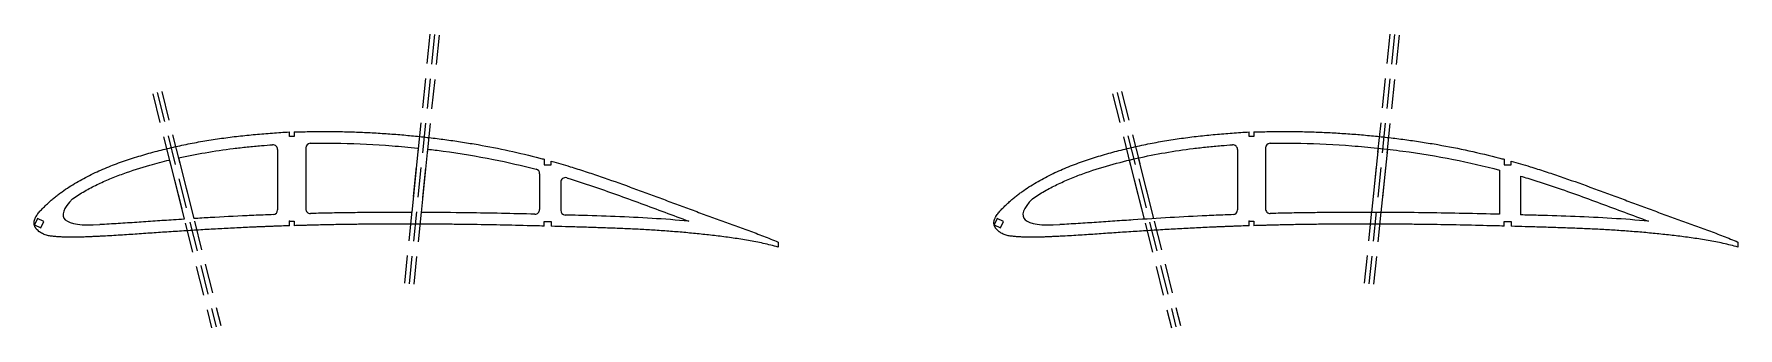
# Model space of a CAD drawing. Header units: millimetres. Extents: x -11497 to 404, y -3854 to 414.
# Drawn here: x -4146 to -3417, y -449 to -323 of the extents above; entities that cross this region are included whole.
import ezdxf

# ---------------------------------------------------------------- set-up
doc = ezdxf.new("R2010")
doc.units = ezdxf.units.MM
doc.linetypes.add('DASHED', pattern=[19.05, 12.7, -6.35])
doc.layers.add('111', color=140, linetype='DASHED')

msp = doc.modelspace()

# ---------------------------------------------------------------- linework, layer by layer
for p, q in [((-4037.1736, -366.945), (-4037.1736, -364.9566)), ((-4035.1736, -366.945), (-4037.1736, -366.945)), ((-4035.1736, -364.945), (-4035.1736, -366.945)), ((-4030.1736, -371.8285), (-4030.1736, -397.871)), ((-3981.9794, -371.8997), (-3984.7951, -399.3863)), ((-3626.1827, -366.945), (-3626.1827, -364.9566)), ((-3624.1827, -366.945), (-3626.1827, -366.945)), ((-3624.1827, -364.945), (-3624.1827, -366.945)), ((-3619.1827, -371.8285), (-3619.1827, -397.871)), ((-3570.9885, -371.8997), (-3573.8042, -399.3863)), ((-4088.547, -377.0022), (-4082.1714, -402.2992)), ((-4084.6497, -376.0984), (-4078.1095, -402.0483)), ((-4042.1736, -372.4569), (-4042.1736, -398.3497)), ((-3978.0034, -372.3382), (-3980.7754, -399.3978)), ((-3927.9951, -376.6745), (-3927.9951, -379.0745)), ((-3927.9951, -379.0745), (-3924.9951, -379.0745)), ((-3924.9951, -379.0745), (-3924.9951, -377.4919)), ((-3677.5561, -377.0022), (-3671.1805, -402.2992)), ((-3673.6588, -376.0984), (-3667.1186, -402.0483)), ((-3631.1827, -372.4569), (-3631.1827, -398.3497)), ((-3567.0125, -372.3382), (-3569.7844, -399.3978)), ((-3517.0042, -376.6745), (-3517.0042, -379.0745)), ((-3517.0042, -379.0745), (-3514.0042, -379.0745)), ((-3514.0042, -379.0745), (-3514.0042, -377.4919)), ((-3929.9951, -382.859), (-3929.9951, -398.1564)), ((-3920.9951, -386.5261), (-3920.9951, -398.508)), ((-3519.0042, -381.3165), (-3519.0042, -400.2087)), ((-3510.0042, -383.8386), (-3510.0042, -400.4525)), ((-4037.1736, -405.1311), (-4037.1736, -403.1311)), ((-4037.1736, -403.1311), (-4035.1736, -403.1311)), ((-4035.1736, -403.1311), (-4035.1736, -405.0814)), ((-3927.9951, -405.2642), (-3927.9951, -403.2642)), ((-3927.9951, -403.2642), (-3924.9951, -403.2642)), ((-3924.9951, -403.2642), (-3924.9951, -405.3453)), ((-3626.1827, -405.1311), (-3626.1827, -403.1311)), ((-3626.1827, -403.1311), (-3624.1827, -403.1311)), ((-3624.1827, -403.1311), (-3624.1827, -405.0814)), ((-3517.0042, -405.2642), (-3517.0042, -403.2642)), ((-3517.0042, -403.2642), (-3514.0042, -403.2642)), ((-3514.0042, -403.2642), (-3514.0042, -405.3453))]:
    msp.add_line(p, q)
at = {"color": 7, "linetype": 'Continuous', "lineweight": 25}
for p, q in [((-4129.9751, -393.5235), (-4129.9748, -393.5237)), ((-3718.9842, -393.5235), (-3718.9839, -393.5237)), ((-4145.08, -402.0405), (-4146.3479, -404.7594)), ((-4146.3479, -404.7594), (-4143.629, -406.0272)), ((-4142.3611, -403.3083), (-4145.08, -402.0405)), ((-4143.629, -406.0272), (-4142.3611, -403.3083)), ((-4118.274, -404.6172), (-4118.2758, -404.6173)), ((-3734.0891, -402.0405), (-3735.357, -404.7594)), ((-3735.357, -404.7594), (-3732.6381, -406.0272)), ((-3731.3702, -403.3083), (-3734.0891, -402.0405)), ((-3732.6381, -406.0272), (-3731.3702, -403.3083)), ((-3707.2831, -404.6172), (-3707.2849, -404.6173)), ((-3827.9003, -412.0909), (-3827.8997, -414.2526)), ((-3416.9094, -412.0909), (-3416.9087, -414.2526))]:
    msp.add_line(p, q, dxfattribs=at)
for centre, start, end in [((-4044.1736, -372.4569), 0, 94.3021793), ((-4028.1736, -371.8285), 91.0040847, 180), ((-3633.1827, -372.4569), 0, 94.3021793), ((-3617.1827, -371.8285), 91.0040847, 180), ((-3931.9951, -382.859), 0, 75.4171075), ((-3918.9951, -386.5261), 73.0813746, 180), ((-4044.1736, -398.3497), 272.1013559, 0), ((-4028.1736, -397.871), 180, 271.5689471), ((-3931.9951, -398.1564), 268.5378617, 360), ((-3918.9951, -398.508), 180, 268.3775495), ((-3633.1827, -398.3497), 272.1013559, 0), ((-3617.1827, -397.871), 180, 271.5689471)]:
    msp.add_arc(centre, 2, start, end)
for points, knots in [([(-4035.1736, -364.945), (-4034.7131, -364.9405), (-4033.1256, -364.9209), (-4030.4113, -364.8698), (-4027.0306, -364.8028), (-4023.6492, -364.7729), (-4020.2678, -364.7706), (-4015.7593, -364.8119), (-4011.2518, -364.9143), (-4006.7461, -365.076), (-4002.2419, -365.2769), (-3996.6156, -365.6045), (-3989.8715, -366.1112), (-3983.1373, -366.7352), (-3976.4141, -367.4699), (-3969.7051, -368.3219), (-3963.0119, -369.2928), (-3954.114, -370.7569), (-3943.0502, -372.9226), (-3933.6352, -375.1815), (-3928.6355, -376.5032), (-3927.9951, -376.6745)], [0.009241446, 0.009241446, 0.009241446, 0.009241446, 0.015625, 0.03125, 0.046875, 0.0625, 0.078125, 0.09375, 0.125, 0.140625, 0.15625, 0.1875, 0.21875, 0.25, 0.28125, 0.3125, 0.34375, 0.375, 0.4375, 0.5, 0.509189025, 0.509189025, 0.509189025, 0.509189025]), ([(-3624.1827, -364.945), (-3623.7222, -364.9405), (-3622.1347, -364.9209), (-3619.4204, -364.8698), (-3616.0397, -364.8028), (-3612.6583, -364.7729), (-3609.2769, -364.7706), (-3604.7684, -364.8119), (-3600.2609, -364.9143), (-3595.7552, -365.076), (-3591.251, -365.2769), (-3585.6247, -365.6045), (-3578.8806, -366.1112), (-3572.1464, -366.7352), (-3565.4232, -367.4699), (-3558.7142, -368.3219), (-3552.021, -369.2928), (-3543.123, -370.7569), (-3532.0593, -372.9226), (-3522.6443, -375.1815), (-3517.6446, -376.5032), (-3517.0042, -376.6745)], [0.009241446, 0.009241446, 0.009241446, 0.009241446, 0.015625, 0.03125, 0.046875, 0.0625, 0.078125, 0.09375, 0.125, 0.140625, 0.15625, 0.1875, 0.21875, 0.25, 0.28125, 0.3125, 0.34375, 0.375, 0.4375, 0.5, 0.509189025, 0.509189025, 0.509189025, 0.509189025]), ([(-4037.1736, -405.1311), (-4038.3047, -405.1594), (-4040.0431, -405.2131), (-4042.3885, -405.2911), (-4044.2105, -405.3557), (-4046.032, -405.4258), (-4047.853, -405.5014), (-4049.6735, -405.5786), (-4052.1005, -405.6829), (-4055.1332, -405.8206), (-4058.7708, -405.9942), (-4062.4069, -406.1763), (-4067.2531, -406.4306), (-4072.0963, -406.7003), (-4076.9367, -406.9869), (-4080.5657, -407.209), (-4084.1934, -407.4376), (-4087.8199, -407.6736), (-4091.4452, -407.9149), (-4095.0696, -408.1599), (-4098.6929, -408.4095), (-4102.3156, -408.6594), (-4105.9381, -408.9045), (-4109.5607, -409.1389), (-4113.1838, -409.3571), (-4116.2037, -409.5208), (-4118.6199, -409.6425), (-4120.4322, -409.7297), (-4122.2445, -409.8133), (-4124.057, -409.8924), (-4125.8698, -409.9599), (-4127.6831, -410.0107), (-4129.4969, -410.0369), (-4131.3109, -410.0334), (-4133.1243, -409.9926), (-4134.9365, -409.9158), (-4136.7462, -409.792), (-4138.552, -409.6239), (-4140.3517, -409.3898), (-4141.8164, -408.9953), (-4142.9225, -408.502), (-4143.5766, -408.1225), (-4144.074, -407.7787), (-4144.5534, -407.4103), (-4145.0007, -407.0026), (-4145.3548, -406.6095), (-4145.5484, -406.3779), (-4145.6856, -406.1976), (-4145.8124, -406.0099), (-4145.9255, -405.8134), (-4146.0281, -405.6115), (-4146.1361, -405.4128), (-4146.2372, -405.2107), (-4146.311, -404.9967), (-4146.3695, -404.7784), (-4146.4136, -404.5562), (-4146.4463, -404.3321), (-4146.4731, -404.031), (-4146.4768, -403.6525), (-4146.4314, -403.2767), (-4146.3746, -402.9802), (-4146.32, -402.7603), (-4146.255, -402.5432), (-4146.1567, -402.2575), (-4146.0131, -401.908), (-4145.8128, -401.5012), (-4145.5168, -400.974), (-4145.099, -400.3436), (-4144.5488, -399.6228), (-4143.962, -398.931), (-4143.3507, -398.2614), (-4142.7214, -397.6086), (-4142.0815, -396.966), (-4141.2202, -396.1177), (-4140.1185, -395.0829), (-4138.7588, -393.8825), (-4137.3591, -392.729), (-4135.9262, -391.6171), (-4133.9762, -390.1867), (-4131.4742, -388.4892), (-4128.3878, -386.5816), (-4125.2275, -384.7988), (-4121.9982, -383.1435), (-4118.709, -381.6103), (-4115.3689, -380.1907), (-4111.9899, -378.8658), (-4108.5788, -377.6243), (-4105.1392, -376.4628), (-4101.6759, -375.3724), (-4098.1909, -374.3515), (-4094.6882, -373.3905), (-4091.1697, -372.4868), (-4087.6364, -371.6395), (-4084.0894, -370.8478), (-4079.3433, -369.8659), (-4073.3821, -368.7702), (-4067.3888, -367.8472), (-4062.5788, -367.2031), (-4058.9642, -366.7675), (-4055.3432, -366.3786), (-4051.7171, -366.0266), (-4048.0847, -365.7339), (-4044.4498, -365.4574), (-4040.8133, -365.1854), (-4038.3871, -365.0262), (-4037.1736, -364.9566)], [0.472526886, 0.472526886, 0.472526886, 0.472526886, 0.480203193, 0.484328564, 0.488453936, 0.492579307, 0.496704679, 0.50083005, 0.504955422, 0.513206165, 0.521456908, 0.529707651, 0.537958394, 0.55445988, 0.562710623, 0.570961366, 0.579212108, 0.587462851, 0.595713594, 0.603964337, 0.61221508, 0.620465823, 0.628716566, 0.636967309, 0.645218052, 0.653468795, 0.657594167, 0.661719538, 0.66584491, 0.669970281, 0.674095653, 0.678221024, 0.682346396, 0.686471767, 0.690597139, 0.69472251, 0.698847882, 0.702973253, 0.707098625, 0.711223996, 0.713286682, 0.715349368, 0.71638071, 0.717412053, 0.719474739, 0.720506082, 0.721021753, 0.721537425, 0.722053096, 0.722568768, 0.723084439, 0.72360011, 0.724115782, 0.724631453, 0.725147125, 0.725662796, 0.726178468, 0.726694139, 0.727725482, 0.728756825, 0.729272496, 0.729788168, 0.730303839, 0.730819511, 0.731850853, 0.732882196, 0.733913539, 0.735976225, 0.738038911, 0.740101596, 0.742164282, 0.744226968, 0.746289654, 0.748352339, 0.752477711, 0.756603082, 0.760728454, 0.764853825, 0.768979197, 0.77722994, 0.785480683, 0.793731426, 0.801982169, 0.810232912, 0.818483655, 0.826734398, 0.834985141, 0.843235884, 0.851486627, 0.859737369, 0.867988112, 0.876238855, 0.884489598, 0.892740341, 0.900991084, 0.91749257, 0.933994056, 0.942244799, 0.950495542, 0.958746285, 0.966997028, 0.975247771, 0.983498514, 0.991749257, 1, 1, 1, 1]), ([(-4084.6497, -376.0984), (-4080.8519, -375.2529), (-4077.0336, -374.5048), (-4069.212, -373.1623), (-4065.2045, -372.5751), (-4059.1844, -371.8265), (-4057.1754, -371.6003), (-4054.1593, -371.2891), (-4053.1536, -371.1895), (-4051.1408, -371.0029), (-4050.1338, -370.9169), (-4047.5259, -370.7055), (-4045.9249, -370.583), (-4044.3236, -370.4626)], [0.504613131, 0.504613131, 0.504613131, 0.504613131, 0.625, 0.625, 0.75, 0.75, 0.8125, 0.8125, 0.84375, 0.84375, 0.875, 0.875, 0.924640544, 0.924640544, 0.924640544, 0.924640544]), ([(-4028.2086, -369.8288), (-4027.4907, -369.8162), (-4026.7728, -369.8051), (-4022.3982, -369.755), (-4018.7437, -369.768), (-4007.7873, -369.973), (-4000.4921, -370.3241), (-3989.5625, -371.1577), (-3985.9215, -371.4881), (-3982.1816, -371.8785), (-3982.0805, -371.889), (-3981.9794, -371.8997)], [0.050233065, 0.050233065, 0.050233065, 0.050233065, 0.0625, 0.0625, 0.125, 0.125, 0.25, 0.25, 0.3125, 0.3125, 0.314235697, 0.314235697, 0.314235697, 0.314235697]), ([(-3626.1827, -405.1311), (-3627.3138, -405.1594), (-3629.0522, -405.2131), (-3631.3976, -405.2911), (-3633.2196, -405.3557), (-3635.0411, -405.4258), (-3636.862, -405.5014), (-3638.6826, -405.5786), (-3641.1096, -405.6829), (-3644.1423, -405.8206), (-3647.7799, -405.9942), (-3651.416, -406.1763), (-3656.2622, -406.4306), (-3661.1054, -406.7003), (-3665.9458, -406.9869), (-3669.5748, -407.209), (-3673.2025, -407.4376), (-3676.829, -407.6736), (-3680.4543, -407.9149), (-3684.0786, -408.1599), (-3687.702, -408.4095), (-3691.3247, -408.6594), (-3694.9472, -408.9045), (-3698.5698, -409.1389), (-3702.1929, -409.3571), (-3705.2128, -409.5208), (-3707.629, -409.6425), (-3709.4413, -409.7297), (-3711.2536, -409.8133), (-3713.0661, -409.8924), (-3714.8789, -409.9599), (-3716.6922, -410.0107), (-3718.506, -410.0369), (-3720.32, -410.0334), (-3722.1334, -409.9926), (-3723.9456, -409.9158), (-3725.7553, -409.792), (-3727.5611, -409.6239), (-3729.3608, -409.3898), (-3730.8255, -408.9953), (-3731.9316, -408.502), (-3732.5857, -408.1225), (-3733.083, -407.7787), (-3733.5625, -407.4103), (-3734.0098, -407.0026), (-3734.3639, -406.6095), (-3734.5575, -406.3779), (-3734.6947, -406.1976), (-3734.8215, -406.0099), (-3734.9346, -405.8134), (-3735.0372, -405.6115), (-3735.1451, -405.4128), (-3735.2463, -405.2107), (-3735.3201, -404.9967), (-3735.3786, -404.7784), (-3735.4227, -404.5562), (-3735.4554, -404.3321), (-3735.4822, -404.031), (-3735.4859, -403.6525), (-3735.4405, -403.2767), (-3735.3837, -402.9802), (-3735.3291, -402.7603), (-3735.2641, -402.5432), (-3735.1658, -402.2575), (-3735.0222, -401.908), (-3734.8219, -401.5012), (-3734.5259, -400.974), (-3734.1081, -400.3436), (-3733.5579, -399.6228), (-3732.9711, -398.931), (-3732.3598, -398.2614), (-3731.7304, -397.6086), (-3731.0906, -396.966), (-3730.2292, -396.1177), (-3729.1276, -395.0829), (-3727.7679, -393.8825), (-3726.3682, -392.729), (-3724.9353, -391.6171), (-3722.9853, -390.1867), (-3720.4833, -388.4892), (-3717.3969, -386.5816), (-3714.2366, -384.7988), (-3711.0073, -383.1435), (-3707.7181, -381.6103), (-3704.378, -380.1907), (-3700.999, -378.8658), (-3697.5879, -377.6243), (-3694.1483, -376.4628), (-3690.685, -375.3724), (-3687.1999, -374.3515), (-3683.6973, -373.3905), (-3680.1788, -372.4868), (-3676.6455, -371.6395), (-3673.0985, -370.8478), (-3668.3523, -369.8659), (-3662.3912, -368.7702), (-3656.3978, -367.8472), (-3651.5878, -367.2031), (-3647.9732, -366.7675), (-3644.3522, -366.3786), (-3640.7262, -366.0266), (-3637.0938, -365.7339), (-3633.4589, -365.4574), (-3629.8224, -365.1854), (-3627.3961, -365.0262), (-3626.1827, -364.9566)], [0.472526886, 0.472526886, 0.472526886, 0.472526886, 0.480203193, 0.484328564, 0.488453936, 0.492579307, 0.496704679, 0.50083005, 0.504955422, 0.513206165, 0.521456908, 0.529707651, 0.537958394, 0.55445988, 0.562710623, 0.570961366, 0.579212108, 0.587462851, 0.595713594, 0.603964337, 0.61221508, 0.620465823, 0.628716566, 0.636967309, 0.645218052, 0.653468795, 0.657594167, 0.661719538, 0.66584491, 0.669970281, 0.674095653, 0.678221024, 0.682346396, 0.686471767, 0.690597139, 0.69472251, 0.698847882, 0.702973253, 0.707098625, 0.711223996, 0.713286682, 0.715349368, 0.71638071, 0.717412053, 0.719474739, 0.720506082, 0.721021753, 0.721537425, 0.722053096, 0.722568768, 0.723084439, 0.72360011, 0.724115782, 0.724631453, 0.725147125, 0.725662796, 0.726178468, 0.726694139, 0.727725482, 0.728756825, 0.729272496, 0.729788168, 0.730303839, 0.730819511, 0.731850853, 0.732882196, 0.733913539, 0.735976225, 0.738038911, 0.740101596, 0.742164282, 0.744226968, 0.746289654, 0.748352339, 0.752477711, 0.756603082, 0.760728454, 0.764853825, 0.768979197, 0.77722994, 0.785480683, 0.793731426, 0.801982169, 0.810232912, 0.818483655, 0.826734398, 0.834985141, 0.843235884, 0.851486627, 0.859737369, 0.867988112, 0.876238855, 0.884489598, 0.892740341, 0.900991084, 0.91749257, 0.933994056, 0.942244799, 0.950495542, 0.958746285, 0.966997028, 0.975247771, 0.983498514, 0.991749257, 1, 1, 1, 1]), ([(-3718.9839, -393.5237), (-3717.2937, -392.3822), (-3715.5706, -391.316), (-3712.0686, -389.3115), (-3710.2884, -388.3758), (-3706.6753, -386.6255), (-3704.8422, -385.8112), (-3701.1347, -384.2771), (-3699.2612, -383.5554), (-3693.5922, -381.5009), (-3689.7468, -380.2824), (-3681.9571, -378.0721), (-3678.037, -377.0817), (-3670.1536, -375.3103), (-3666.1897, -374.53), (-3658.2211, -373.1623), (-3654.2136, -372.5751), (-3648.1934, -371.8265), (-3646.1845, -371.6003), (-3643.1684, -371.2891), (-3642.1626, -371.1895), (-3640.1499, -371.0029), (-3639.1428, -370.9169), (-3636.535, -370.7055), (-3634.9339, -370.583), (-3633.3327, -370.4626)], [0, 0, 0, 0, 0.0625, 0.0625, 0.125, 0.125, 0.1875, 0.1875, 0.25, 0.25, 0.375, 0.375, 0.5, 0.5, 0.625, 0.625, 0.75, 0.75, 0.8125, 0.8125, 0.84375, 0.84375, 0.875, 0.875, 0.924640544, 0.924640544, 0.924640544, 0.924640544]), ([(-3617.2177, -369.8288), (-3616.4998, -369.8162), (-3615.7819, -369.8051), (-3611.4073, -369.755), (-3607.7528, -369.768), (-3596.7964, -369.973), (-3589.5012, -370.3241), (-3578.5715, -371.1577), (-3574.9306, -371.4881), (-3567.6528, -372.2477), (-3564.0133, -372.6786), (-3553.1292, -374.1295), (-3545.9171, -375.3071), (-3532.1287, -378.0507), (-3525.5452, -379.5821), (-3519.0042, -381.3165)], [0.050233065, 0.050233065, 0.050233065, 0.050233065, 0.0625, 0.0625, 0.125, 0.125, 0.25, 0.25, 0.3125, 0.3125, 0.375, 0.375, 0.5, 0.5, 0.615706609, 0.615706609, 0.615706609, 0.615706609]), ([(-4129.9748, -393.5237), (-4128.2846, -392.3822), (-4126.5615, -391.316), (-4123.0595, -389.3115), (-4121.2793, -388.3758), (-4117.6663, -386.6255), (-4115.8332, -385.8112), (-4112.1256, -384.2771), (-4110.2521, -383.5554), (-4104.5831, -381.5009), (-4100.7377, -380.2824), (-4094.0898, -378.3961), (-4091.3241, -377.6722), (-4088.547, -377.0022)], [0, 0, 0, 0, 0.0625, 0.0625, 0.125, 0.125, 0.1875, 0.1875, 0.25, 0.25, 0.375, 0.375, 0.463356815, 0.463356815, 0.463356815, 0.463356815]), ([(-3978.0034, -372.3382), (-3975.7919, -372.5937), (-3973.5819, -372.8682), (-3964.1201, -374.1295), (-3956.908, -375.3071), (-3943.6249, -377.9502), (-3937.54, -379.3499), (-3931.4916, -380.9234)], [0.337001623, 0.337001623, 0.337001623, 0.337001623, 0.375, 0.375, 0.5, 0.5, 0.606887293, 0.606887293, 0.606887293, 0.606887293]), ([(-3924.9951, -377.4919), (-3922.2881, -378.2428), (-3917.4257, -379.657), (-3910.4463, -381.8574), (-3901.893, -384.714), (-3893.4012, -387.7472), (-3884.9373, -390.8572), (-3878.5958, -393.2068), (-3872.2543, -395.5566), (-3865.9125, -397.9054), (-3859.5663, -400.2421), (-3854.2726, -402.1758), (-3850.0339, -403.7119), (-3846.8516, -404.8551), (-3843.6707, -406.0019), (-3840.4925, -407.1566), (-3837.3237, -408.3367), (-3834.1643, -409.542), (-3831.0231, -410.794), (-3828.9345, -411.6425), (-3827.9003, -412.0909)], [0.523556792, 0.523556792, 0.523556792, 0.523556792, 0.5625, 0.59375, 0.625, 0.6875, 0.71875, 0.75, 0.78125, 0.8125, 0.84375, 0.875, 0.890625, 0.90625, 0.921875, 0.9375, 0.953125, 0.96875, 0.984375, 1, 1, 1, 1]), ([(-3514.0042, -377.4919), (-3511.2972, -378.2428), (-3506.4348, -379.657), (-3499.4554, -381.8574), (-3490.9021, -384.714), (-3482.4102, -387.7472), (-3473.9464, -390.8572), (-3467.6049, -393.2068), (-3461.2634, -395.5566), (-3454.9216, -397.9054), (-3448.5754, -400.2421), (-3443.2817, -402.1758), (-3439.043, -403.7119), (-3435.8607, -404.8551), (-3432.6797, -406.0019), (-3429.5016, -407.1566), (-3426.3328, -408.3367), (-3423.1734, -409.542), (-3420.0322, -410.794), (-3417.9436, -411.6425), (-3416.9094, -412.0909)], [0.523556792, 0.523556792, 0.523556792, 0.523556792, 0.5625, 0.59375, 0.625, 0.6875, 0.71875, 0.75, 0.78125, 0.8125, 0.84375, 0.875, 0.890625, 0.90625, 0.921875, 0.9375, 0.953125, 0.96875, 0.984375, 1, 1, 1, 1]), ([(-3918.4131, -384.6127), (-3918.2315, -384.6679), (-3918.05, -384.7233), (-3914.3652, -385.851), (-3910.8818, -386.9793), (-3900.4758, -390.489), (-3893.5976, -392.9955), (-3879.8609, -398.0638), (-3873.0004, -400.6199), (-3866.1316, -403.1528)], [0.684262644, 0.684262644, 0.684262644, 0.684262644, 0.6875, 0.6875, 0.75, 0.75, 0.875, 0.875, 1, 1, 1, 1]), ([(-3510.0042, -383.8386), (-3508.9608, -384.1468), (-3507.9186, -384.4603), (-3503.3743, -385.851), (-3499.8909, -386.9793), (-3489.4849, -390.489), (-3482.6067, -392.9955), (-3468.87, -398.0638), (-3462.0094, -400.6199), (-3455.1407, -403.1528)], [0.668930523, 0.668930523, 0.668930523, 0.668930523, 0.6875, 0.6875, 0.75, 0.75, 0.875, 0.875, 1, 1, 1, 1]), ([(-4044.1002, -400.3483), (-4045.2071, -400.3889), (-4046.3137, -400.4321), (-4050.0469, -400.5871), (-4052.6732, -400.7009), (-4060.5509, -401.0674), (-4065.8012, -401.3387), (-4073.4036, -401.7676), (-4075.7567, -401.9056), (-4078.1095, -402.0483)], [0.705584984, 0.705584984, 0.705584984, 0.705584984, 0.71875, 0.71875, 0.75, 0.75, 0.8125, 0.8125, 0.840521771, 0.840521771, 0.840521771, 0.840521771]), ([(-3984.7951, -399.3863), (-3987.2725, -399.3818), (-3989.7498, -399.3821), (-3997.4841, -399.3991), (-4002.7409, -399.4343), (-4010.626, -399.5279), (-4013.2543, -399.566), (-4017.1968, -399.6331), (-4018.511, -399.657), (-4021.1393, -399.7093), (-4022.4535, -399.7385), (-4025.0818, -399.7963), (-4026.3959, -399.8242), (-4027.8463, -399.8628), (-4027.9826, -399.8665), (-4028.1188, -399.8702)], [0.470546394, 0.470546394, 0.470546394, 0.470546394, 0.5, 0.5, 0.5625, 0.5625, 0.59375, 0.59375, 0.609375, 0.609375, 0.625, 0.625, 0.640625, 0.640625, 0.642245062, 0.642245062, 0.642245062, 0.642245062]), ([(-3932.0461, -400.1557), (-3941.591, -399.9121), (-3951.1382, -399.7102), (-3967.382, -399.4854), (-3974.0787, -399.4241), (-3980.7754, -399.3978)], [0.261499511, 0.261499511, 0.261499511, 0.261499511, 0.375, 0.375, 0.454616129, 0.454616129, 0.454616129, 0.454616129]), ([(-3866.1316, -403.1528), (-3871.3724, -402.6719), (-3876.6171, -402.2798), (-3887.1129, -401.6429), (-3892.3639, -401.3967), (-3902.8696, -400.9889), (-3908.1241, -400.825), (-3915.27, -400.6153), (-3917.1608, -400.5608), (-3919.0517, -400.5072)], [0, 0, 0, 0, 0.0625, 0.0625, 0.125, 0.125, 0.1875, 0.1875, 0.209988541, 0.209988541, 0.209988541, 0.209988541]), ([(-3633.1093, -400.3483), (-3634.2161, -400.3889), (-3635.3228, -400.4321), (-3639.056, -400.5871), (-3641.6823, -400.7009), (-3649.56, -401.0674), (-3654.8103, -401.3387), (-3665.3083, -401.931), (-3670.5559, -402.2532), (-3678.4256, -402.7664), (-3681.0486, -402.9418), (-3686.2944, -403.2985), (-3688.917, -403.4812), (-3694.1626, -403.8398), (-3696.7856, -404.0154), (-3702.0331, -404.3396), (-3704.6577, -404.486), (-3707.2831, -404.6172)], [0.705584984, 0.705584984, 0.705584984, 0.705584984, 0.71875, 0.71875, 0.75, 0.75, 0.8125, 0.8125, 0.875, 0.875, 0.90625, 0.90625, 0.9375, 0.9375, 0.96875, 0.96875, 1, 1, 1, 1]), ([(-3519.0042, -400.2087), (-3529.2323, -399.9414), (-3539.4634, -399.7196), (-3560.2085, -399.4326), (-3570.7225, -399.3645), (-3586.4932, -399.3991), (-3591.75, -399.4343), (-3599.6351, -399.5279), (-3602.2634, -399.566), (-3606.2059, -399.6331), (-3607.5201, -399.657), (-3610.1484, -399.7093), (-3611.4626, -399.7385), (-3614.0908, -399.7963), (-3615.405, -399.8242), (-3616.8554, -399.8628), (-3616.9916, -399.8665), (-3617.1279, -399.8702)], [0.253369541, 0.253369541, 0.253369541, 0.253369541, 0.375, 0.375, 0.5, 0.5, 0.5625, 0.5625, 0.59375, 0.59375, 0.609375, 0.609375, 0.625, 0.625, 0.640625, 0.640625, 0.642245062, 0.642245062, 0.642245062, 0.642245062]), ([(-3455.1407, -403.1528), (-3460.3815, -402.6719), (-3465.6262, -402.2798), (-3476.122, -401.6429), (-3481.373, -401.3967), (-3491.8787, -400.9889), (-3497.1332, -400.825), (-3504.9268, -400.5963), (-3507.4655, -400.5235), (-3510.0042, -400.4525)], [0, 0, 0, 0, 0.0625, 0.0625, 0.125, 0.125, 0.1875, 0.1875, 0.217692623, 0.217692623, 0.217692623, 0.217692623]), ([(-4082.1714, -402.2992), (-4083.7121, -402.3961), (-4085.2527, -402.4948), (-4089.4165, -402.7664), (-4092.0395, -402.9418), (-4097.2853, -403.2985), (-4099.9079, -403.4812), (-4105.1535, -403.8398), (-4107.7765, -404.0154), (-4113.024, -404.3396), (-4115.6486, -404.486), (-4118.274, -404.6172)], [0.85664797, 0.85664797, 0.85664797, 0.85664797, 0.875, 0.875, 0.90625, 0.90625, 0.9375, 0.9375, 0.96875, 0.96875, 1, 1, 1, 1]), ([(-3927.9951, -405.2642), (-3929.3669, -405.2276), (-3935.1147, -405.077), (-3945.2391, -404.8375), (-3956.1788, -404.6389), (-3964.9284, -404.5216), (-3971.4891, -404.4544), (-3978.0478, -404.4077), (-3984.6043, -404.3843), (-3991.1581, -404.3826), (-3997.7087, -404.4052), (-4004.2557, -404.4536), (-4010.7986, -404.5295), (-4016.2474, -404.6163), (-4020.6039, -404.6994), (-4023.8699, -404.7726), (-4026.5907, -404.831), (-4028.7663, -404.891), (-4030.9413, -404.9557), (-4033.0768, -405.0253), (-4034.6687, -405.0683), (-4035.1736, -405.0814)], [0.226729474, 0.226729474, 0.226729474, 0.226729474, 0.235976225, 0.265473253, 0.294970281, 0.309718795, 0.324467309, 0.339215823, 0.353964337, 0.368712851, 0.383461366, 0.39820988, 0.412958394, 0.427706908, 0.435081165, 0.442455422, 0.449829679, 0.453516807, 0.457203936, 0.464578193, 0.468003371, 0.468003371, 0.468003371, 0.468003371]), ([(-3827.8997, -414.2526), (-3828.9391, -413.9347), (-3831.0478, -413.3994), (-3834.2212, -412.6407), (-3837.4184, -411.9781), (-3840.6297, -411.3852), (-3843.8538, -410.8567), (-3847.0865, -410.3778), (-3850.3256, -409.9359), (-3853.5696, -409.5228), (-3856.8179, -409.1366), (-3861.1542, -408.6547), (-3866.5837, -408.1168), (-3873.1113, -407.5656), (-3879.6485, -407.0978), (-3886.1937, -406.7112), (-3892.7449, -406.3914), (-3899.3006, -406.1264), (-3905.8596, -405.9014), (-3912.4206, -405.6999), (-3918.7993, -405.5172), (-3922.9911, -405.4001), (-3924.9951, -405.3453)], [0, 0, 0, 0, 0.007374257, 0.014748514, 0.022122771, 0.029497028, 0.036871285, 0.044245542, 0.051619799, 0.058994056, 0.066368313, 0.07374257, 0.088491084, 0.103239598, 0.117988112, 0.132736627, 0.147485141, 0.162233655, 0.176982169, 0.191730683, 0.206479197, 0.219988552, 0.219988552, 0.219988552, 0.219988552]), ([(-3517.0042, -405.2642), (-3518.376, -405.2276), (-3524.1238, -405.077), (-3534.2482, -404.8375), (-3545.1879, -404.6389), (-3553.9375, -404.5216), (-3560.4982, -404.4544), (-3567.0569, -404.4077), (-3573.6134, -404.3843), (-3580.1671, -404.3826), (-3586.7177, -404.4052), (-3593.2648, -404.4536), (-3599.8077, -404.5295), (-3605.2564, -404.6163), (-3609.613, -404.6994), (-3612.879, -404.7726), (-3615.5997, -404.831), (-3617.7754, -404.891), (-3619.9504, -404.9557), (-3622.0859, -405.0253), (-3623.6778, -405.0683), (-3624.1827, -405.0814)], [0.226729474, 0.226729474, 0.226729474, 0.226729474, 0.235976225, 0.265473253, 0.294970281, 0.309718795, 0.324467309, 0.339215823, 0.353964337, 0.368712851, 0.383461366, 0.39820988, 0.412958394, 0.427706908, 0.435081165, 0.442455422, 0.449829679, 0.453516807, 0.457203936, 0.464578193, 0.468003371, 0.468003371, 0.468003371, 0.468003371]), ([(-3416.9087, -414.2526), (-3417.9482, -413.9347), (-3420.0569, -413.3994), (-3423.2303, -412.6407), (-3426.4274, -411.9781), (-3429.6388, -411.3852), (-3432.8629, -410.8567), (-3436.0956, -410.3778), (-3439.3347, -409.9359), (-3442.5787, -409.5228), (-3445.827, -409.1366), (-3450.1633, -408.6547), (-3455.5928, -408.1168), (-3462.1204, -407.5656), (-3468.6576, -407.0978), (-3475.2028, -406.7112), (-3481.754, -406.3914), (-3488.3097, -406.1264), (-3494.8686, -405.9014), (-3501.4297, -405.6999), (-3507.8084, -405.5172), (-3512.0002, -405.4001), (-3514.0042, -405.3453)], [0, 0, 0, 0, 0.007374257, 0.014748514, 0.022122771, 0.029497028, 0.036871285, 0.044245542, 0.051619799, 0.058994056, 0.066368313, 0.07374257, 0.088491084, 0.103239598, 0.117988112, 0.132736627, 0.147485141, 0.162233655, 0.176982169, 0.191730683, 0.206479197, 0.219988552, 0.219988552, 0.219988552, 0.219988552])]:
    msp.add_open_spline(points, degree=3, knots=knots, dxfattribs=at)
for points in [[(-4129.9751, -393.5235), (-4138.0311, -401.852), (-4134.1314, -405.5499), (-4118.2757, -404.6173)], [(-3718.9842, -393.5235), (-3727.0402, -401.852), (-3723.1404, -405.5499), (-3707.2848, -404.6173)]]:
    msp.add_open_spline(points, degree=3, dxfattribs=at)
for p in [(-4037.1736, -403.1311), (-3626.1827, -403.1311)]:
    msp.add_point(p)
at = {"layer": '111'}
for p, q in [((-3976.9823, -323.1172), (-3987.9034, -429.7298)), ((-3974.9927, -323.321), (-3985.9138, -429.9336)), ((-3973.0031, -323.5248), (-3983.9242, -430.1374)), ((-3565.9914, -323.1172), (-3576.9125, -429.7298)), ((-3564.0018, -323.321), (-3574.9229, -429.9336)), ((-3562.0122, -323.5248), (-3572.9333, -430.1374)), ((-4095.694, -348.645), (-4070.4511, -448.8023)), ((-4093.7546, -348.1563), (-4068.5117, -448.3135)), ((-4091.8152, -347.6675), (-4066.5724, -447.8247)), ((-3684.703, -348.645), (-3659.4602, -448.8023)), ((-3682.7637, -348.1563), (-3657.5208, -448.3135)), ((-3680.8243, -347.6675), (-3655.5815, -447.8247))]:
    msp.add_line(p, q, dxfattribs=at)

doc.saveas('drawing.dxf')
